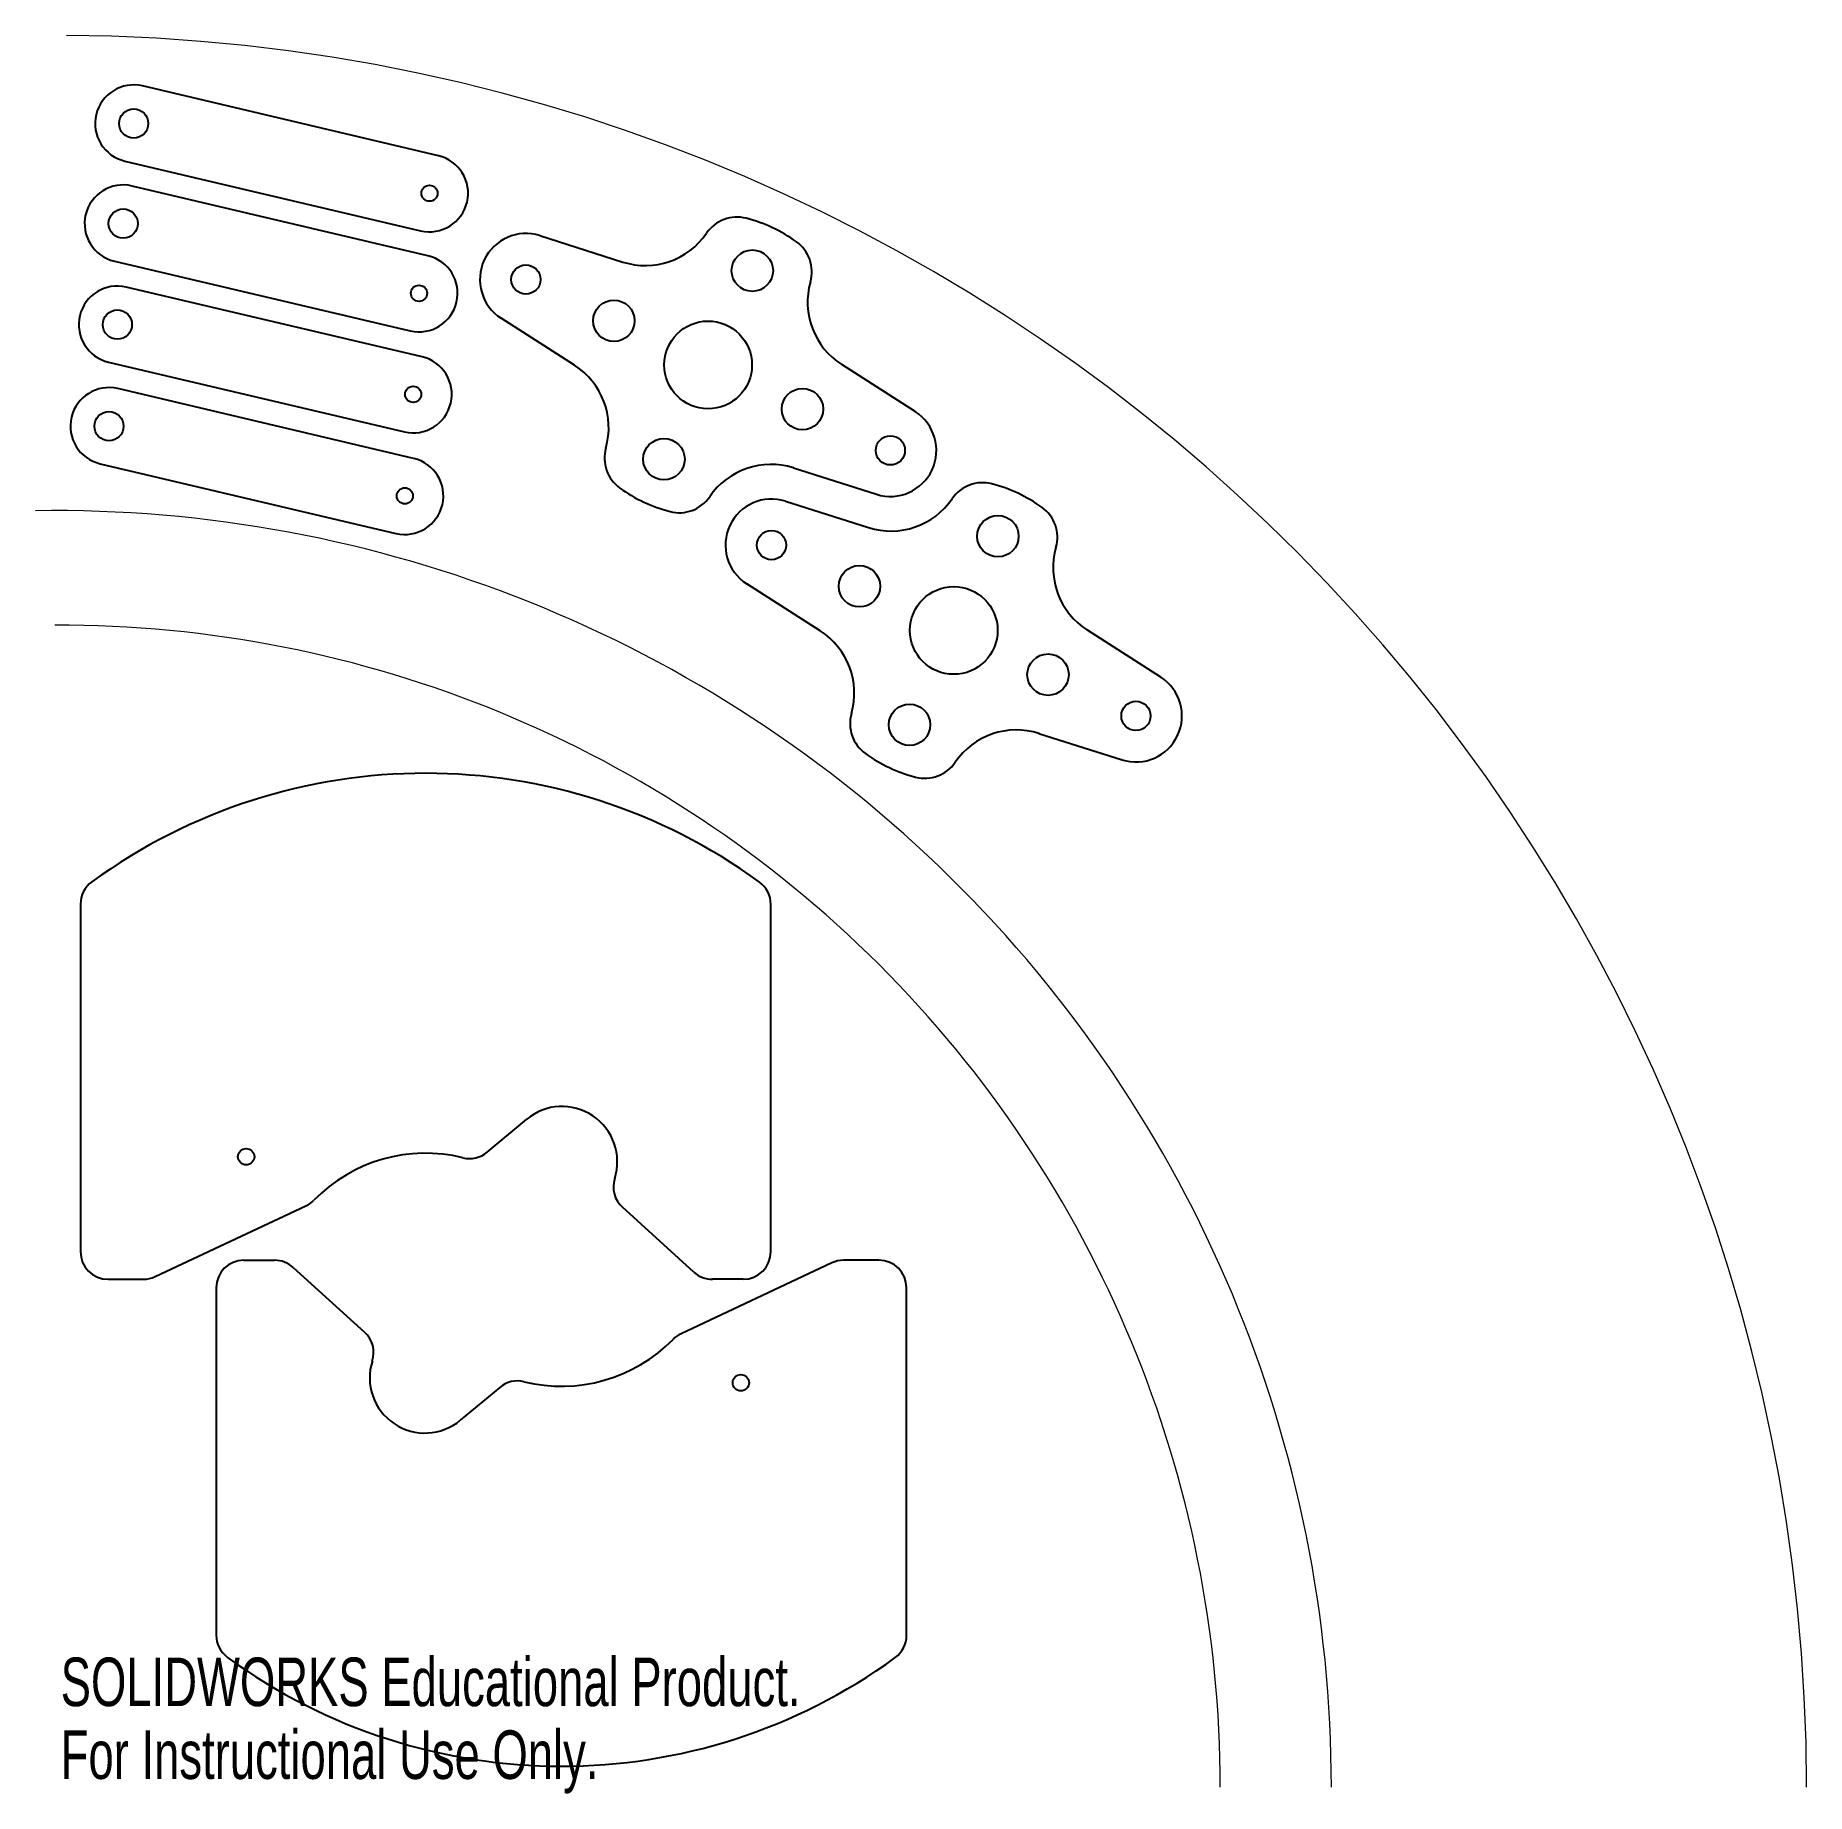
# Model space of a CAD drawing. Header units: inches. Extents: x -0.11 to 7.47, y 0 to 7.52.
import ezdxf

# ---------------------------------------------------------------- set-up
doc = ezdxf.new("R2010")
doc.units = ezdxf.units.IN
doc.header["$MEASUREMENT"] = 0
doc.styles.add('SLDTEXTSTYLE0', font='TXT', dxfattribs={"width": 0.7})

msp = doc.modelspace()

# ---------------------------------------------------------------- linework, layer by layer
at = {"color": 7, "linetype": 'Continuous', "lineweight": 25}
for p, q in [((1.6154, 7.0028), (0.3501, 7.301)), ((0.2744, 6.9798), (1.5397, 6.6816)), ((1.5706, 6.5749), (0.3052, 6.8731)), ((2.0495, 6.6608), (2.4047, 6.548)), ((0.2295, 6.5519), (1.4949, 6.2537)), ((1.5456, 6.1427), (0.2803, 6.4409)), ((2.1977, 6.1065), (1.8839, 6.3073)), ((0.2046, 6.1197), (1.4699, 5.8215)), ((3.655, 5.9082), (3.3411, 6.1091)), ((1.5098, 5.7083), (0.2445, 6.0065)), ((0.1688, 5.6853), (1.4341, 5.3871)), ((3.1342, 5.6676), (3.4893, 5.5548)), ((3.1, 5.5251), (3.4551, 5.4123)), ((3.2482, 4.9708), (2.9343, 5.1716)), ((4.7054, 4.7725), (4.3916, 4.9734)), ((4.1846, 4.5319), (4.5398, 4.4191)), ((0.0847, 3.8014), (0.0847, 2.3153)), ((3.0374, 2.3153), (3.0374, 3.8003)), ((1.8245, 2.7408), (1.9933, 2.8815)), ((0.4038, 2.2084), (1.0492, 2.5112)), ((2.7084, 2.2278), (2.4028, 2.5049)), ((0.7833, 2.2785), (0.9149, 2.2785)), ((3.4999, 2.2785), (3.349, 2.2785)), ((0.2028, 2.1972), (0.3536, 2.1972)), ((0.9943, 2.2479), (1.2998, 1.9708)), ((3.2989, 2.2673), (2.6534, 1.9644)), ((2.9193, 2.1972), (2.7877, 2.1972)), ((0.6652, 2.1604), (0.6652, 0.6753)), ((3.618, 0.6743), (3.618, 2.1604)), ((1.8781, 1.7349), (1.7093, 1.5942))]:
    msp.add_line(p, q, dxfattribs=at)
for centre, radius in [((0.3122, 7.1404), 0.0625), ((1.5776, 6.8422), 0.0345), ((0.2674, 6.7125), 0.0625), ((2.9585, 6.5111), 0.0886), ((1.99, 6.4731), 0.0625), ((1.5327, 6.4143), 0.0345), ((2.3661, 6.2968), 0.0886), ((0.2425, 6.2803), 0.0625), ((2.7694, 6.1078), 0.1875), ((1.5078, 5.9821), 0.0345), ((3.1727, 5.9187), 0.0886), ((0.2066, 5.8459), 0.0625), ((2.5804, 5.7045), 0.0886), ((3.5489, 5.7424), 0.0625), ((1.472, 5.5477), 0.0345), ((4.0089, 5.3754), 0.0886), ((3.0404, 5.3374), 0.0625), ((3.4166, 5.1611), 0.0886), ((3.8199, 4.9721), 0.1875), ((4.2232, 4.783), 0.0886), ((3.6308, 4.5688), 0.0886), ((4.5993, 4.6067), 0.0625), ((0.7933, 2.7212), 0.035), ((2.9093, 1.7544), 0.035)]:
    msp.add_circle(centre, radius, dxfattribs=at)
at = {"color": 7, "linetype": 'Continuous', "lineweight": 18}
for centre, radius, end in [((-0.0253, 0.0243), 7.4931, 89.61181), ((-0.0253, 0.0243), 5.4605, 90.86907), ((-0.0107, 0.0243), 4.9707, 90.16802)]:
    msp.add_arc(centre, radius, 0, end, dxfattribs=at)
at = {"color": 7, "linetype": 'Continuous', "lineweight": 25}
for centre, radius, start, end in [((0.3122, 7.1404), 0.165, 76.73914, 256.73914), ((1.5776, 6.8422), 0.165, 256.73914, 76.73914), ((0.2674, 6.7125), 0.165, 76.73914, 256.73914), ((1.99, 6.4731), 0.1969, 72.38626, 237.38626), ((2.5007, 6.8506), 0.3175, 252.38626, 325.63775), ((2.8928, 6.5825), 0.1575, 75.43305, 145.63775), ((2.7694, 6.1078), 0.648, 54.33947, 75.43305), ((3.0554, 6.5063), 0.1575, 344.13477, 54.33947), ((1.5327, 6.4143), 0.165, 256.73914, 76.73914), ((0.2425, 6.2803), 0.165, 76.73914, 256.73914), ((3.5122, 6.3765), 0.3175, 164.13477, 237.38626), ((1.5078, 5.9821), 0.165, 256.73914, 76.73914), ((2.0266, 5.8391), 0.3175, 344.13477, 57.38626), ((0.2066, 5.8459), 0.165, 76.73914, 256.73914), ((3.5489, 5.7424), 0.1969, 252.38626, 57.38626), ((1.472, 5.5477), 0.165, 256.73914, 76.73914), ((2.4835, 5.7093), 0.1575, 164.13477, 234.33947), ((3.0381, 5.365), 0.3175, 72.38626, 145.63775), ((2.7694, 6.1078), 0.648, 234.33947, 255.43305), ((2.646, 5.6331), 0.1575, 255.43305, 325.63775), ((3.0404, 5.3374), 0.1969, 72.38626, 237.38626), ((3.5512, 5.7149), 0.3175, 252.38626, 325.63775), ((3.9432, 5.4468), 0.1575, 75.43305, 145.63775), ((3.8199, 4.9721), 0.648, 54.33947, 75.43305), ((4.1058, 5.3706), 0.1575, 344.13477, 54.33947), ((4.5627, 5.2408), 0.3175, 164.13477, 237.38626), ((3.0771, 4.7034), 0.3175, 344.13477, 57.38626), ((4.5993, 4.6067), 0.1969, 252.38626, 57.38626), ((3.5339, 4.5736), 0.1575, 164.13477, 234.33947), ((4.0886, 4.2293), 0.3175, 72.38626, 145.63775), ((3.8199, 4.9721), 0.648, 234.33947, 255.43305), ((3.6965, 4.4974), 0.1575, 255.43305, 325.63775), ((1.5603, 1.9362), 2.425, 53.90666, 126.04869), ((0.2028, 3.8014), 0.1181, 126.04869, 180), ((2.9193, 3.8003), 0.1181, 0, 53.90666), ((2.1446, 2.7001), 0.2362, 342.30802, 129.8221), ((1.561, 2.0672), 0.6689, 76.19197, 135.57037), ((1.7489, 2.8315), 0.1181, 256.19197, 309.8221), ((2.4822, 2.5924), 0.1181, 162.30802, 227.79673), ((0.999, 2.6182), 0.1181, 295.13738, 315.57037), ((0.2028, 2.3153), 0.1181, 180, 270), ((0.7833, 2.1604), 0.1181, 90, 180), ((0.9149, 2.1604), 0.1181, 47.79673, 90), ((2.9193, 2.3153), 0.1181, 270, 0), ((3.349, 2.1604), 0.1181, 90, 115.13738), ((3.4999, 2.1604), 0.1181, 0, 90), ((0.3536, 2.3153), 0.1181, 270, 295.13738), ((2.7877, 2.3153), 0.1181, 227.79673, 270), ((1.2205, 1.8833), 0.1181, 342.30802, 47.79673), ((2.1416, 2.4084), 0.6689, 256.19197, 315.57037), ((2.7036, 1.8575), 0.1181, 115.13738, 135.57037), ((1.5581, 1.7756), 0.2362, 162.30802, 309.8221), ((1.9538, 1.6442), 0.1181, 76.19197, 129.8221), ((0.7833, 0.6753), 0.1181, 180, 233.90666), ((3.4999, 0.6743), 0.1181, 306.04869, 0), ((2.1423, 2.5394), 2.425, 233.90666, 306.04869)]:
    msp.add_arc(centre, radius, start, end, dxfattribs=at)

# ---------------------------------------------------------------- texts
at = {"color": 7, "linetype": 'Continuous', "char_height": 0.2076, "attachment_point": 1, "style": 'SLDTEXTSTYLE0'}
for s, insert in [('SOLIDWORKS Educational Product.', (0, 0.579)), ('For Instructional Use Only.', (0, 0.2676))]:
    msp.add_mtext(s, dxfattribs=dict(at, insert=insert))

doc.saveas('drawing.dxf')
